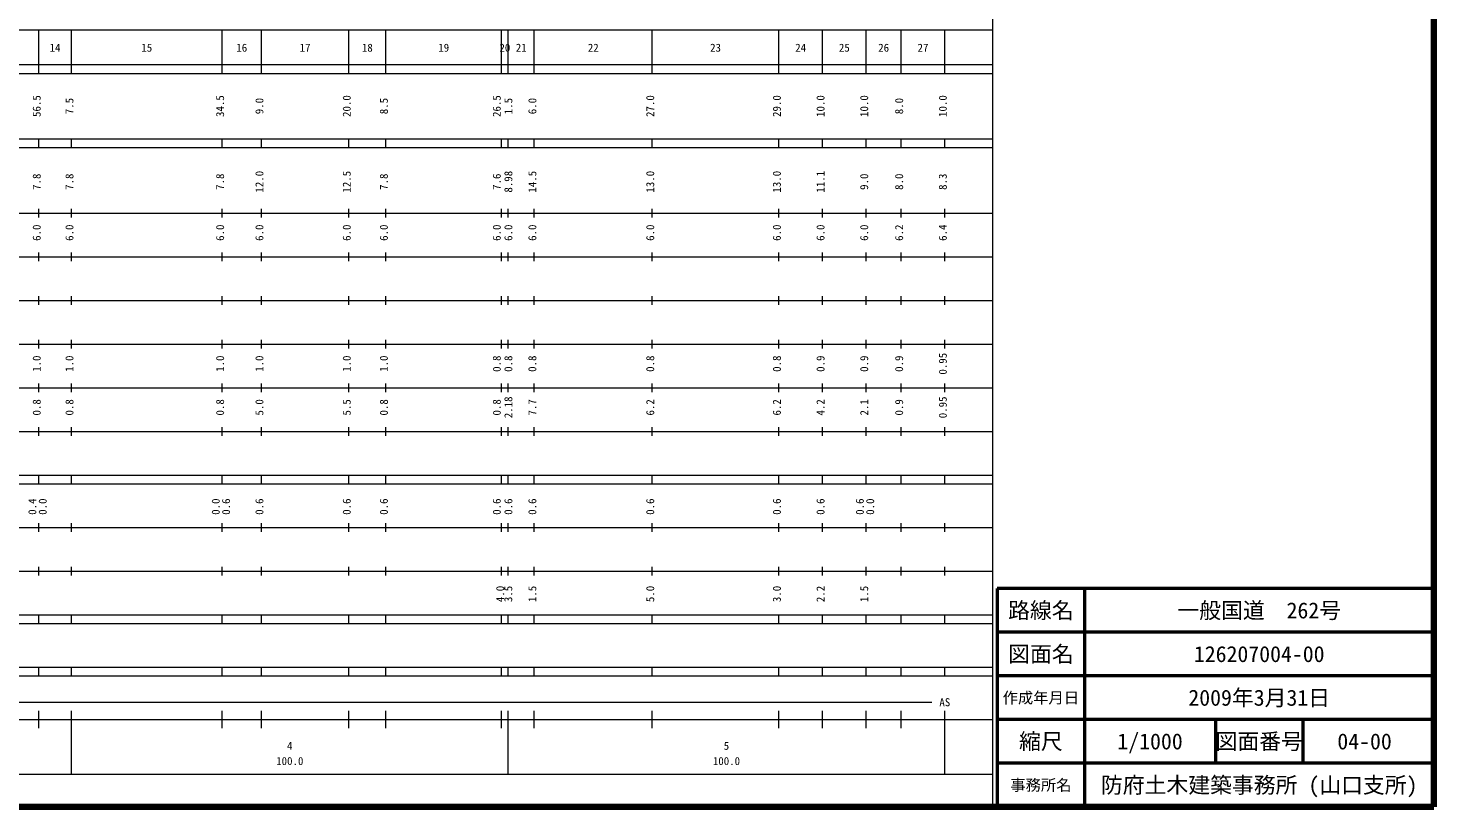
# Model space of a CAD drawing. Units: millimetres on the paper, enlarged 1000 times. Extents: x 40000 to 680000, y 20000 to 380000.
# Drawn here: x 358076 to 680000, y 20000 to 198357 of the extents above; entities that cross this region are included whole.
import ezdxf
from ezdxf.enums import TextEntityAlignment as Align

# ---------------------------------------------------------------- set-up
doc = ezdxf.new("R2010")
doc.units = ezdxf.units.MM
doc.header["$LTSCALE"] = 1000
for name, color, linetype, lineweight in [('M-TTL', 2, 'Continuous', 140), ('M-TTL-BAND', 7, 'Continuous', 13), ('M-TTL-FRAM', 2, 'Continuous', 50), ('M-TTL-LINE', 7, 'Continuous', 50)]:
    doc.layers.add(name, color=color, linetype=linetype, lineweight=lineweight)
doc.layers.add('M-TTL-TXT', color=7, linetype='Continuous')
doc.styles.add('ＭＳ ゴシック', font='')
doc.styles.get('ＭＳ ゴシック').set_extended_font_data('MS Gothic')

msp = doc.modelspace()

# ---------------------------------------------------------------- linework, layer by layer
at = {"layer": 'M-TTL'}
for p, q in [((680000, 20000), (680000, 380000)), ((40000, 20000), (680000, 20000))]:
    msp.add_line(p, q, dxfattribs=at)
at = {"layer": 'M-TTL-BAND'}
for p, q in [((579000, 20000), (579000, 370000)), ((68000, 198000), (579000, 198000)), ((360500, 188000), (360500, 198000)), ((368000, 188000), (368000, 198000)), ((402500, 188000), (402500, 198000)), ((411500, 188000), (411500, 198000)), ((431500, 188000), (431500, 198000)), ((440000, 188000), (440000, 198000)), ((466500, 188000), (466500, 198000)), ((468000, 188000), (468000, 198000)), ((474000, 188000), (474000, 198000)), ((501000, 188000), (501000, 198000)), ((530000, 188000), (530000, 198000)), ((540000, 188000), (540000, 198000)), ((550000, 188000), (550000, 198000)), ((558000, 188000), (558000, 198000)), ((568000, 188000), (568000, 198000)), ((40000, 190000), (579000, 190000)), ((40000, 188000), (579000, 188000)), ((40000, 173000), (579000, 173000)), ((40000, 171000), (579000, 171000)), ((360500, 171000), (360500, 173000)), ((368000, 171000), (368000, 173000)), ((402500, 171000), (402500, 173000)), ((411500, 171000), (411500, 173000)), ((431500, 171000), (431500, 173000)), ((440000, 171000), (440000, 173000)), ((466500, 171000), (466500, 173000)), ((468000, 171000), (468000, 173000)), ((474000, 171000), (474000, 173000)), ((501000, 171000), (501000, 173000)), ((530000, 171000), (530000, 173000)), ((540000, 171000), (540000, 173000)), ((550000, 171000), (550000, 173000)), ((558000, 171000), (558000, 173000)), ((568000, 171000), (568000, 173000)), ((40000, 156000), (579000, 156000)), ((360500, 155000), (360500, 157000)), ((368000, 155000), (368000, 157000)), ((402500, 155000), (402500, 157000)), ((411500, 155000), (411500, 157000)), ((431500, 155000), (431500, 157000)), ((440000, 155000), (440000, 157000)), ((466500, 155000), (466500, 157000)), ((468000, 155000), (468000, 157000)), ((474000, 155000), (474000, 157000)), ((501000, 155000), (501000, 157000)), ((530000, 155000), (530000, 157000)), ((540000, 155000), (540000, 157000)), ((550000, 155000), (550000, 157000)), ((558000, 155000), (558000, 157000)), ((568000, 155000), (568000, 157000)), ((46000, 146000), (579000, 146000)), ((360500, 145000), (360500, 147000)), ((368000, 145000), (368000, 147000)), ((402500, 145000), (402500, 147000)), ((411500, 145000), (411500, 147000)), ((431500, 145000), (431500, 147000)), ((440000, 145000), (440000, 147000)), ((466500, 145000), (466500, 147000)), ((468000, 145000), (468000, 147000)), ((474000, 145000), (474000, 147000)), ((501000, 145000), (501000, 147000)), ((530000, 145000), (530000, 147000)), ((540000, 145000), (540000, 147000)), ((550000, 145000), (550000, 147000)), ((558000, 145000), (558000, 147000)), ((568000, 145000), (568000, 147000)), ((52000, 136000), (579000, 136000)), ((360500, 135000), (360500, 137000)), ((368000, 135000), (368000, 137000)), ((402500, 135000), (402500, 137000)), ((411500, 135000), (411500, 137000)), ((431500, 135000), (431500, 137000)), ((440000, 135000), (440000, 137000)), ((466500, 135000), (466500, 137000)), ((468000, 135000), (468000, 137000)), ((474000, 135000), (474000, 137000)), ((501000, 135000), (501000, 137000)), ((530000, 135000), (530000, 137000)), ((540000, 135000), (540000, 137000)), ((550000, 135000), (550000, 137000)), ((558000, 135000), (558000, 137000)), ((568000, 135000), (568000, 137000)), ((46000, 126000), (579000, 126000)), ((360500, 125000), (360500, 127000)), ((368000, 125000), (368000, 127000)), ((402500, 125000), (402500, 127000)), ((411500, 125000), (411500, 127000)), ((431500, 125000), (431500, 127000)), ((440000, 125000), (440000, 127000)), ((466500, 125000), (466500, 127000)), ((468000, 125000), (468000, 127000)), ((474000, 125000), (474000, 127000)), ((501000, 125000), (501000, 127000)), ((530000, 125000), (530000, 127000)), ((540000, 125000), (540000, 127000)), ((550000, 125000), (550000, 127000)), ((558000, 125000), (558000, 127000)), ((568000, 125000), (568000, 127000)), ((52000, 116000), (579000, 116000)), ((360500, 115000), (360500, 117000)), ((368000, 115000), (368000, 117000)), ((402500, 115000), (402500, 117000)), ((411500, 115000), (411500, 117000)), ((431500, 115000), (431500, 117000)), ((440000, 115000), (440000, 117000)), ((466500, 115000), (466500, 117000)), ((468000, 115000), (468000, 117000)), ((474000, 115000), (474000, 117000)), ((501000, 115000), (501000, 117000)), ((530000, 115000), (530000, 117000)), ((540000, 115000), (540000, 117000)), ((550000, 115000), (550000, 117000)), ((558000, 115000), (558000, 117000)), ((568000, 115000), (568000, 117000)), ((360500, 105000), (360500, 107000)), ((368000, 105000), (368000, 107000)), ((402500, 105000), (402500, 107000)), ((411500, 105000), (411500, 107000)), ((431500, 105000), (431500, 107000)), ((440000, 105000), (440000, 107000)), ((466500, 105000), (466500, 107000)), ((468000, 105000), (468000, 107000)), ((474000, 105000), (474000, 107000)), ((501000, 105000), (501000, 107000)), ((530000, 105000), (530000, 107000)), ((540000, 105000), (540000, 107000)), ((550000, 105000), (550000, 107000)), ((558000, 105000), (558000, 107000)), ((568000, 105000), (568000, 107000)), ((46000, 106000), (579000, 106000)), ((40000, 96000), (579000, 96000)), ((40000, 94000), (579000, 94000)), ((360500, 94000), (360500, 96000)), ((368000, 94000), (368000, 96000)), ((402500, 94000), (402500, 96000)), ((411500, 94000), (411500, 96000)), ((431500, 94000), (431500, 96000)), ((440000, 94000), (440000, 96000)), ((466500, 94000), (466500, 96000)), ((468000, 94000), (468000, 96000)), ((474000, 94000), (474000, 96000)), ((501000, 94000), (501000, 96000)), ((530000, 94000), (530000, 96000)), ((540000, 94000), (540000, 96000)), ((550000, 94000), (550000, 96000)), ((558000, 94000), (558000, 96000)), ((568000, 94000), (568000, 96000)), ((49000, 84000), (579000, 84000)), ((360500, 83000), (360500, 85000)), ((368000, 83000), (368000, 85000)), ((402500, 83000), (402500, 85000)), ((411500, 83000), (411500, 85000)), ((431500, 83000), (431500, 85000)), ((440000, 83000), (440000, 85000)), ((466500, 83000), (466500, 85000)), ((468000, 83000), (468000, 85000)), ((474000, 83000), (474000, 85000)), ((501000, 83000), (501000, 85000)), ((530000, 83000), (530000, 85000)), ((540000, 83000), (540000, 85000)), ((550000, 83000), (550000, 85000)), ((558000, 83000), (558000, 85000)), ((568000, 83000), (568000, 85000)), ((360500, 73000), (360500, 75000)), ((368000, 73000), (368000, 75000)), ((402500, 73000), (402500, 75000)), ((411500, 73000), (411500, 75000)), ((431500, 73000), (431500, 75000)), ((440000, 73000), (440000, 75000)), ((466500, 73000), (466500, 75000)), ((468000, 73000), (468000, 75000)), ((474000, 73000), (474000, 75000)), ((501000, 73000), (501000, 75000)), ((530000, 73000), (530000, 75000)), ((540000, 73000), (540000, 75000)), ((550000, 73000), (550000, 75000)), ((558000, 73000), (558000, 75000)), ((568000, 73000), (568000, 75000)), ((40000, 74000), (579000, 74000)), ((40000, 64000), (579000, 64000)), ((40000, 62000), (579000, 62000)), ((360500, 62000), (360500, 64000)), ((368000, 62000), (368000, 64000)), ((402500, 62000), (402500, 64000)), ((411500, 62000), (411500, 64000)), ((431500, 62000), (431500, 64000)), ((440000, 62000), (440000, 64000)), ((466500, 62000), (466500, 64000)), ((468000, 62000), (468000, 64000)), ((474000, 62000), (474000, 64000)), ((501000, 62000), (501000, 64000)), ((530000, 62000), (530000, 64000)), ((540000, 62000), (540000, 64000)), ((550000, 62000), (550000, 64000)), ((558000, 62000), (558000, 64000)), ((568000, 62000), (568000, 64000)), ((40000, 52000), (579000, 52000)), ((360500, 50000), (360500, 52000)), ((368000, 50000), (368000, 52000)), ((402500, 50000), (402500, 52000)), ((411500, 50000), (411500, 52000)), ((431500, 50000), (431500, 52000)), ((440000, 50000), (440000, 52000)), ((466500, 50000), (466500, 52000)), ((468000, 50000), (468000, 52000)), ((474000, 50000), (474000, 52000)), ((501000, 50000), (501000, 52000)), ((530000, 50000), (530000, 52000)), ((540000, 50000), (540000, 52000)), ((550000, 50000), (550000, 52000)), ((558000, 50000), (558000, 52000)), ((568000, 50000), (568000, 52000)), ((40000, 50000), (579000, 50000)), ((71000, 44000), (565000, 44000)), ((360500, 38000), (360500, 42000)), ((368000, 27500), (368000, 42000)), ((402500, 38000), (402500, 42000)), ((411500, 38000), (411500, 42000)), ((431500, 38000), (431500, 42000)), ((440000, 38000), (440000, 42000)), ((466500, 38000), (466500, 42000)), ((468000, 27500), (468000, 42000)), ((474000, 38000), (474000, 42000)), ((501000, 38000), (501000, 42000)), ((530000, 38000), (530000, 42000)), ((540000, 38000), (540000, 42000)), ((550000, 38000), (550000, 42000)), ((558000, 38000), (558000, 42000)), ((568000, 27500), (568000, 42000)), ((40000, 40000), (579000, 40000)), ((68000, 27500), (579000, 27500))]:
    msp.add_line(p, q, dxfattribs=at)
at = {"layer": 'M-TTL-FRAM'}
for p, q in [((680000, 70000), (580000, 70000)), ((580000, 70000), (580000, 20000))]:
    msp.add_line(p, q, dxfattribs=at)
at = {"layer": 'M-TTL-LINE'}
for p, q in [((600000, 70000), (600000, 20000)), ((680000, 60000), (580000, 60000)), ((680000, 50000), (580000, 50000)), ((680000, 40000), (580000, 40000)), ((630000, 40000), (630000, 30000)), ((650000, 40000), (650000, 30000)), ((680000, 30000), (580000, 30000))]:
    msp.add_line(p, q, dxfattribs=at)

# ---------------------------------------------------------------- texts
at = {"layer": 'M-TTL-BAND', "style": 'ＭＳ ゴシック'}
for s, p in [('14', (364250, 192405)), ('15', (385250, 192405)), ('16', (407000, 192405)), ('17', (421500, 192405)), ('18', (435750, 192405)), ('19', (453250, 192405)), ('20', (467250, 192405)), ('21', (471000, 192405)), ('22', (487500, 192405)), ('23', (515500, 192405)), ('24', (535000, 192405)), ('25', (545000, 192405)), ('26', (554000, 192405)), ('27', (563000, 192405)), ('AS', (568000, 42500)), ('4', (418000, 32523)), ('5', (518000, 32523)), ('100.0', (418000, 29033)), ('100.0', (518000, 29033))]:
    msp.add_text(s, height=1833, dxfattribs=at).set_placement(p, align=Align.BOTTOM_CENTER)
for s, p in [('56.5', (361500, 180500)), ('7.5', (369000, 180500)), ('34.5', (403500, 180500)), ('9.0', (412500, 180500)), ('20.0', (432500, 180500)), ('8.5', (441000, 180500)), ('26.5', (466858, 180500)), ('1.5', (469513, 180500)), ('6.0', (475000, 180500)), ('27.0', (502000, 180500)), ('29.0', (531000, 180500)), ('10.0', (541000, 180500)), ('10.0', (551000, 180500)), ('8.0', (559000, 180500)), ('10.0', (569000, 180500)), ('7.8', (361500, 163174)), ('7.8', (369000, 163174)), ('7.8', (403500, 163174)), ('12.0', (412500, 163174)), ('12.5', (432500, 163174)), ('7.8', (441000, 163174)), ('7.6', (466858, 163174)), ('8.98', (469513, 163174)), ('14.5', (475000, 163174)), ('13.0', (502000, 163174)), ('13.0', (531000, 163174)), ('11.1', (541000, 163174)), ('9.0', (551000, 163174)), ('8.0', (559000, 163174)), ('8.3', (569000, 163174)), ('6.0', (361500, 151500)), ('6.0', (369000, 151500)), ('6.0', (403500, 151500)), ('6.0', (412500, 151500)), ('6.0', (432500, 151500)), ('6.0', (441000, 151500)), ('6.0', (466858, 151500)), ('6.0', (469513, 151500)), ('6.0', (475000, 151500)), ('6.0', (502000, 151500)), ('6.0', (531000, 151500)), ('6.0', (541000, 151500)), ('6.0', (551000, 151500)), ('6.2', (559000, 151500)), ('6.4', (569000, 151500)), ('1.0', (361500, 121500)), ('1.0', (369000, 121500)), ('1.0', (403500, 121500)), ('1.0', (412500, 121500)), ('1.0', (432500, 121500)), ('1.0', (441000, 121500)), ('0.8', (466858, 121500)), ('0.8', (469513, 121500)), ('0.8', (475000, 121500)), ('0.8', (502000, 121500)), ('0.8', (531000, 121500)), ('0.9', (541000, 121500)), ('0.9', (551000, 121500)), ('0.9', (559000, 121500)), ('0.95', (569000, 121500)), ('0.8', (361500, 111500)), ('0.8', (369000, 111500)), ('0.8', (403500, 111500)), ('5.0', (412500, 111500)), ('5.5', (432500, 111500)), ('0.8', (441000, 111500)), ('0.8', (466858, 111500)), ('2.18', (469513, 111500)), ('7.7', (475000, 111500)), ('6.2', (502000, 111500)), ('6.2', (531000, 111500)), ('4.2', (541000, 111500)), ('2.1', (551000, 111500)), ('0.9', (559000, 111500)), ('0.95', (569000, 111500)), ('0.4', (360500, 88764)), ('0.0', (362870, 88764)), ('0.0', (402500, 88764)), ('0.6', (404870, 88764)), ('0.6', (412500, 88764)), ('0.6', (432500, 88764)), ('0.6', (441000, 88764)), ('0.6', (466858, 88764)), ('0.6', (469513, 88764)), ('0.6', (475000, 88764)), ('0.6', (502000, 88764)), ('0.6', (531000, 88764)), ('0.6', (541000, 88764)), ('0.6', (550000, 88764)), ('0.0', (552370, 88764)), ('4.0', (467639, 68764)), ('3.5', (469489, 68764)), ('1.5', (475000, 68764)), ('5.0', (502000, 68764)), ('3.0', (531000, 68764)), ('2.2', (541000, 68764)), ('1.5', (551000, 68764))]:
    msp.add_text(s, height=1833, rotation=90, dxfattribs=at).set_placement(p, align=Align.BOTTOM_CENTER)
at = {"layer": 'M-TTL-TXT', "style": 'ＭＳ ゴシック'}
for s, height, p in [('路線名', 3666, (590000, 65000)), ('路線名', 3666, (590000, 65000)), ('一般国道\u3000262号', 3666, (640000, 65000)), ('図面名', 3666, (590000, 55000)), ('図面名', 3666, (590000, 55000)), ('126207004-00', 3666, (640000, 55000)), ('作成年月日', 2566, (590000, 45000)), ('作成年月日', 2566, (590000, 45000)), ('2009年3月31日', 3666, (640000, 45000)), ('縮尺', 3666, (590000, 35000)), ('縮尺', 3666, (590000, 35000)), ('1/1000', 3666, (615000, 35000)), ('図面番号', 3666, (640000, 35000)), ('図面番号', 3666, (640000, 35000)), ('04-00', 3666, (664125, 35000)), ('事務所名', 2566, (590000, 25000)), ('事務所名', 2566, (590000, 25000)), ('防府土木建築事務所 (山口支所)', 3666, (640000, 25000))]:
    msp.add_text(s, height=height, dxfattribs=at).set_placement(p, align=Align.MIDDLE_CENTER)

doc.saveas('drawing.dxf')
